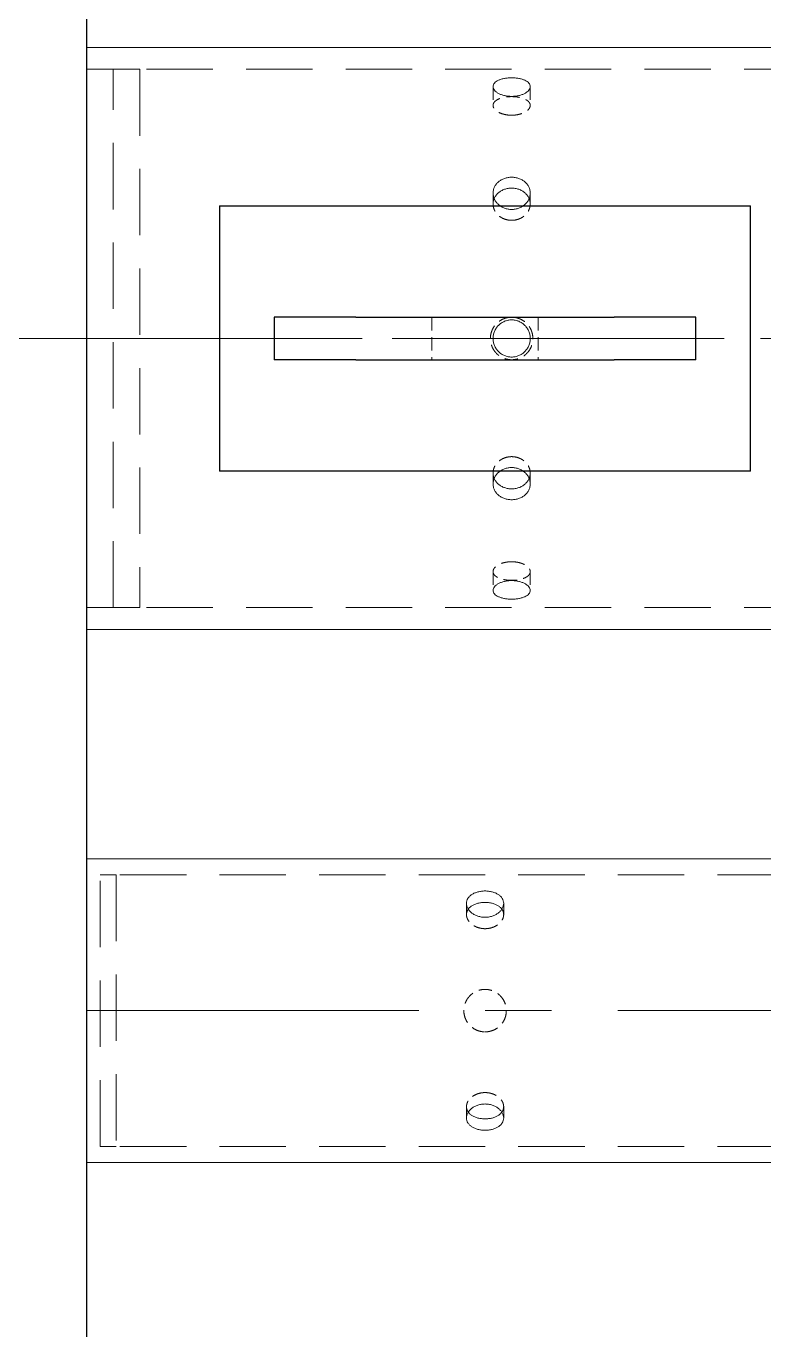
# Model space of a CAD drawing. Header units: millimetres. Extents: x -46397 to 283259, y -8690 to 23983.
# Drawn here: x 119258.8 to 119536.6, y -73.7 to 417.3 of the extents above; entities that cross this region are included whole.
import ezdxf

# ---------------------------------------------------------------- set-up
doc = ezdxf.new("R2010")
doc.units = ezdxf.units.MM
doc.linetypes.add('CENTER', pattern=[2, 1.25, -0.25, 0.25, -0.25])
doc.linetypes.add('HIDDENX2', pattern=[0.75, 0.5, -0.25])
doc.layers.add('DUONGCHINH', color=7, linetype='Continuous', lineweight=25)
doc.layers.add('DUONGTAM', color=1, linetype='CENTER', lineweight=0)
doc.layers.add('flashshoot', color=7, linetype='Continuous')

# ---------------------------------------------------------------- blocks, each defined once
blk = doc.blocks.new('A$C90275d84')
at = {"color": 2, "linetype": 'Continuous', "lineweight": 0, "ltscale": 10}
for p, q in [((-109.55, 1960), (-109.55, -3000)), ((109.55, 1960), (109.55, -3000)), ((-109.55, -3000), (-109.55, -3000)), ((-109.55, -3000), (-109.55, -3000)), ((-109.55, -3000), (109.55, -3000))]:
    blk.add_line(p, q, dxfattribs=at)
at = {"color": 1, "linetype": 'HIDDENX2', "lineweight": 0, "ltscale": 50}
for p, q in [((-101.37, 1960), (-101.37, -3000)), ((101.37, 1960), (101.37, -3000))]:
    blk.add_line(p, q, dxfattribs=at)
at = {"color": 1, "linetype": 'HIDDENX2', "lineweight": 0, "ltscale": 10}
for p, q in [((-94.87, -2833), (-87.79, -2833)), ((-54.77, -2833), (-50.68, -2833)), ((50.68, -2833), (54.77, -2833)), ((87.79, -2833), (94.87, -2833)), ((-94.87, -2847), (-87.79, -2847)), ((-54.77, -2847), (-50.68, -2847)), ((50.68, -2847), (54.77, -2847)), ((87.79, -2847), (94.87, -2847))]:
    blk.add_line(p, q, dxfattribs=at)
at = {"color": 1, "linetype": 'HIDDENX2', "lineweight": 0, "ltscale": 50}
blk.add_lwpolyline([(-101.37, -2990), (-101.37, -2980), (101.37, -2980), (101.37, -2990)], close=True, dxfattribs=at)
at = {"color": 2, "linetype": 'Continuous', "lineweight": 0, "ltscale": 10}
for points, knots in [([(-91.18, -2840), (-91.18, -2840.44), (-91.2, -2840.89), (-91.3, -2841.8), (-91.38, -2842.25), (-91.57, -2843.11), (-91.69, -2843.52), (-91.98, -2844.29), (-92.13, -2844.64), (-92.47, -2845.26), (-92.66, -2845.55), (-93.06, -2846.07), (-93.28, -2846.29), (-93.73, -2846.65), (-93.96, -2846.78), (-94.42, -2846.96), (-94.65, -2847), (-95.09, -2847), (-95.32, -2846.96), (-95.76, -2846.78), (-95.98, -2846.65), (-96.39, -2846.29), (-96.59, -2846.07), (-96.94, -2845.55), (-97.11, -2845.26), (-97.39, -2844.64), (-97.53, -2844.29), (-97.76, -2843.52), (-97.86, -2843.11), (-98.02, -2842.25), (-98.08, -2841.8), (-98.16, -2840.89), (-98.18, -2840.44), (-98.18, -2839.56), (-98.16, -2839.11), (-98.08, -2838.2), (-98.02, -2837.75), (-97.86, -2836.89), (-97.76, -2836.48), (-97.53, -2835.71), (-97.39, -2835.36), (-97.11, -2834.74), (-96.94, -2834.45), (-96.59, -2833.93), (-96.39, -2833.71), (-95.98, -2833.35), (-95.76, -2833.22), (-95.32, -2833.04), (-95.09, -2833), (-94.65, -2833), (-94.42, -2833.04), (-93.96, -2833.22), (-93.73, -2833.35), (-93.28, -2833.71), (-93.06, -2833.93), (-92.66, -2834.45), (-92.47, -2834.74), (-92.13, -2835.36), (-91.98, -2835.71), (-91.69, -2836.48), (-91.57, -2836.89), (-91.38, -2837.75), (-91.3, -2838.2), (-91.2, -2839.11), (-91.18, -2839.56), (-91.18, -2840)], [0, 0, 0, 0, 1.318789, 1.318789, 2.637578, 2.637578, 3.956368, 3.956368, 5.275157, 5.275157, 6.593945, 6.593945, 7.912734, 7.912734, 9.231522, 9.231522, 10.550311, 10.550311, 11.869099, 11.869099, 13.187888, 13.187888, 14.506676, 14.506676, 15.825465, 15.825465, 17.144254, 17.144254, 18.463043, 18.463043, 19.781833, 19.781833, 21.100622, 21.100622, 22.419411, 22.419411, 23.7382, 23.7382, 25.05699, 25.05699, 26.375779, 26.375779, 27.694567, 27.694567, 29.013356, 29.013356, 30.332144, 30.332144, 31.650933, 31.650933, 32.969721, 32.969721, 34.28851, 34.28851, 35.607298, 35.607298, 36.926087, 36.926087, 38.244876, 38.244876, 39.563665, 39.563665, 40.882454, 40.882454, 42.201244, 42.201244, 42.201244, 42.201244]), ([(-48.6, -2840), (-48.6, -2840.44), (-48.64, -2840.89), (-48.8, -2841.8), (-48.92, -2842.25), (-49.24, -2843.11), (-49.44, -2843.52), (-49.9, -2844.29), (-50.16, -2844.64), (-50.71, -2845.26), (-51.02, -2845.55), (-51.7, -2846.07), (-52.06, -2846.29), (-52.82, -2846.65), (-53.21, -2846.78), (-54, -2846.96), (-54.39, -2847), (-55.16, -2847), (-55.55, -2846.96), (-56.33, -2846.78), (-56.71, -2846.65), (-57.45, -2846.29), (-57.8, -2846.07), (-58.45, -2845.55), (-58.74, -2845.26), (-59.27, -2844.64), (-59.51, -2844.29), (-59.94, -2843.52), (-60.13, -2843.11), (-60.43, -2842.25), (-60.54, -2841.8), (-60.69, -2840.89), (-60.73, -2840.44), (-60.73, -2839.56), (-60.69, -2839.11), (-60.54, -2838.2), (-60.43, -2837.75), (-60.13, -2836.89), (-59.94, -2836.48), (-59.51, -2835.71), (-59.27, -2835.36), (-58.74, -2834.74), (-58.45, -2834.45), (-57.8, -2833.93), (-57.45, -2833.71), (-56.71, -2833.35), (-56.33, -2833.22), (-55.55, -2833.04), (-55.16, -2833), (-54.39, -2833), (-54, -2833.04), (-53.21, -2833.22), (-52.82, -2833.35), (-52.06, -2833.71), (-51.7, -2833.93), (-51.02, -2834.45), (-50.71, -2834.74), (-50.16, -2835.36), (-49.9, -2835.71), (-49.44, -2836.48), (-49.24, -2836.89), (-48.92, -2837.75), (-48.8, -2838.2), (-48.64, -2839.11), (-48.6, -2839.56), (-48.6, -2840)], [0, 0, 0, 0, 1.318789, 1.318789, 2.637578, 2.637578, 3.956368, 3.956368, 5.275157, 5.275157, 6.593945, 6.593945, 7.912734, 7.912734, 9.231522, 9.231522, 10.550311, 10.550311, 11.869099, 11.869099, 13.187888, 13.187888, 14.506676, 14.506676, 15.825465, 15.825465, 17.144254, 17.144254, 18.463043, 18.463043, 19.781833, 19.781833, 21.100622, 21.100622, 22.419411, 22.419411, 23.7382, 23.7382, 25.05699, 25.05699, 26.375779, 26.375779, 27.694567, 27.694567, 29.013356, 29.013356, 30.332144, 30.332144, 31.650933, 31.650933, 32.969721, 32.969721, 34.28851, 34.28851, 35.607298, 35.607298, 36.926087, 36.926087, 38.244876, 38.244876, 39.563665, 39.563665, 40.882454, 40.882454, 42.201244, 42.201244, 42.201244, 42.201244]), ([(-7, -2840), (-7, -2839.56), (-6.96, -2839.11), (-6.78, -2838.2), (-6.65, -2837.75), (-6.29, -2836.89), (-6.07, -2836.48), (-5.55, -2835.71), (-5.26, -2835.36), (-4.64, -2834.74), (-4.29, -2834.45), (-3.52, -2833.93), (-3.11, -2833.71), (-2.25, -2833.35), (-1.8, -2833.22), (-0.89, -2833.04), (-0.44, -2833), (0.44, -2833), (0.89, -2833.04), (1.8, -2833.22), (2.25, -2833.35), (3.11, -2833.71), (3.52, -2833.93), (4.29, -2834.45), (4.64, -2834.74), (5.26, -2835.36), (5.55, -2835.71), (6.07, -2836.48), (6.29, -2836.89), (6.65, -2837.75), (6.78, -2838.2), (6.96, -2839.11), (7, -2839.56), (7, -2840.44), (6.96, -2840.89), (6.78, -2841.8), (6.65, -2842.25), (6.29, -2843.11), (6.07, -2843.52), (5.55, -2844.29), (5.26, -2844.64), (4.64, -2845.26), (4.29, -2845.55), (3.52, -2846.07), (3.11, -2846.29), (2.25, -2846.65), (1.8, -2846.78), (0.89, -2846.96), (0.44, -2847), (-0.44, -2847), (-0.89, -2846.96), (-1.8, -2846.78), (-2.25, -2846.65), (-3.11, -2846.29), (-3.52, -2846.07), (-4.29, -2845.55), (-4.64, -2845.26), (-5.26, -2844.64), (-5.55, -2844.29), (-6.07, -2843.52), (-6.29, -2843.11), (-6.65, -2842.25), (-6.78, -2841.8), (-6.96, -2840.89), (-7, -2840.44), (-7, -2840)], [0, 0, 0, 0, 1.318789, 1.318789, 2.637578, 2.637578, 3.956368, 3.956368, 5.275157, 5.275157, 6.593945, 6.593945, 7.912734, 7.912734, 9.231522, 9.231522, 10.550311, 10.550311, 11.869099, 11.869099, 13.187888, 13.187888, 14.506676, 14.506676, 15.825465, 15.825465, 17.144254, 17.144254, 18.463043, 18.463043, 19.781833, 19.781833, 21.100622, 21.100622, 22.419411, 22.419411, 23.7382, 23.7382, 25.05699, 25.05699, 26.375779, 26.375779, 27.694567, 27.694567, 29.013356, 29.013356, 30.332144, 30.332144, 31.650933, 31.650933, 32.969721, 32.969721, 34.28851, 34.28851, 35.607298, 35.607298, 36.926087, 36.926087, 38.244876, 38.244876, 39.563665, 39.563665, 40.882454, 40.882454, 42.201244, 42.201244, 42.201244, 42.201244]), ([(48.6, -2840), (48.6, -2839.56), (48.64, -2839.11), (48.8, -2838.2), (48.92, -2837.75), (49.24, -2836.89), (49.44, -2836.48), (49.9, -2835.71), (50.16, -2835.36), (50.71, -2834.74), (51.02, -2834.45), (51.7, -2833.93), (52.06, -2833.71), (52.82, -2833.35), (53.21, -2833.22), (54, -2833.04), (54.39, -2833), (55.16, -2833), (55.55, -2833.04), (56.33, -2833.22), (56.71, -2833.35), (57.45, -2833.71), (57.8, -2833.93), (58.45, -2834.45), (58.74, -2834.74), (59.27, -2835.36), (59.51, -2835.71), (59.94, -2836.48), (60.13, -2836.89), (60.43, -2837.75), (60.54, -2838.2), (60.69, -2839.11), (60.73, -2839.56), (60.73, -2840.44), (60.69, -2840.89), (60.54, -2841.8), (60.43, -2842.25), (60.13, -2843.11), (59.94, -2843.52), (59.51, -2844.29), (59.27, -2844.64), (58.74, -2845.26), (58.45, -2845.55), (57.8, -2846.07), (57.45, -2846.29), (56.71, -2846.65), (56.33, -2846.78), (55.55, -2846.96), (55.16, -2847), (54.39, -2847), (54, -2846.96), (53.21, -2846.78), (52.82, -2846.65), (52.06, -2846.29), (51.7, -2846.07), (51.02, -2845.55), (50.71, -2845.26), (50.16, -2844.64), (49.9, -2844.29), (49.44, -2843.52), (49.24, -2843.11), (48.92, -2842.25), (48.8, -2841.8), (48.64, -2840.89), (48.6, -2840.44), (48.6, -2840)], [0, 0, 0, 0, 1.318789, 1.318789, 2.637578, 2.637578, 3.956368, 3.956368, 5.275157, 5.275157, 6.593945, 6.593945, 7.912734, 7.912734, 9.231522, 9.231522, 10.550311, 10.550311, 11.869099, 11.869099, 13.187888, 13.187888, 14.506676, 14.506676, 15.825465, 15.825465, 17.144254, 17.144254, 18.463043, 18.463043, 19.781833, 19.781833, 21.100622, 21.100622, 22.419411, 22.419411, 23.7382, 23.7382, 25.05699, 25.05699, 26.375779, 26.375779, 27.694567, 27.694567, 29.013356, 29.013356, 30.332144, 30.332144, 31.650933, 31.650933, 32.969721, 32.969721, 34.28851, 34.28851, 35.607298, 35.607298, 36.926087, 36.926087, 38.244876, 38.244876, 39.563665, 39.563665, 40.882454, 40.882454, 42.201244, 42.201244, 42.201244, 42.201244]), ([(91.18, -2840), (91.18, -2839.56), (91.2, -2839.11), (91.3, -2838.2), (91.38, -2837.75), (91.57, -2836.89), (91.69, -2836.48), (91.98, -2835.71), (92.13, -2835.36), (92.47, -2834.74), (92.66, -2834.45), (93.06, -2833.93), (93.28, -2833.71), (93.73, -2833.35), (93.96, -2833.22), (94.42, -2833.04), (94.65, -2833), (95.09, -2833), (95.32, -2833.04), (95.76, -2833.22), (95.98, -2833.35), (96.39, -2833.71), (96.59, -2833.93), (96.94, -2834.45), (97.11, -2834.74), (97.39, -2835.36), (97.53, -2835.71), (97.76, -2836.48), (97.86, -2836.89), (98.02, -2837.75), (98.08, -2838.2), (98.16, -2839.11), (98.18, -2839.56), (98.18, -2840.44), (98.16, -2840.89), (98.08, -2841.8), (98.02, -2842.25), (97.86, -2843.11), (97.76, -2843.52), (97.53, -2844.29), (97.39, -2844.64), (97.11, -2845.26), (96.94, -2845.55), (96.59, -2846.07), (96.39, -2846.29), (95.98, -2846.65), (95.76, -2846.78), (95.32, -2846.96), (95.09, -2847), (94.65, -2847), (94.42, -2846.96), (93.96, -2846.78), (93.73, -2846.65), (93.28, -2846.29), (93.06, -2846.07), (92.66, -2845.55), (92.47, -2845.26), (92.13, -2844.64), (91.98, -2844.29), (91.69, -2843.52), (91.57, -2843.11), (91.38, -2842.25), (91.3, -2841.8), (91.2, -2840.89), (91.18, -2840.44), (91.18, -2840)], [0, 0, 0, 0, 1.318789, 1.318789, 2.637578, 2.637578, 3.956368, 3.956368, 5.275157, 5.275157, 6.593945, 6.593945, 7.912734, 7.912734, 9.231522, 9.231522, 10.550311, 10.550311, 11.869099, 11.869099, 13.187888, 13.187888, 14.506676, 14.506676, 15.825465, 15.825465, 17.144254, 17.144254, 18.463043, 18.463043, 19.781833, 19.781833, 21.100622, 21.100622, 22.419411, 22.419411, 23.7382, 23.7382, 25.05699, 25.05699, 26.375779, 26.375779, 27.694567, 27.694567, 29.013356, 29.013356, 30.332144, 30.332144, 31.650933, 31.650933, 32.969721, 32.969721, 34.28851, 34.28851, 35.607298, 35.607298, 36.926087, 36.926087, 38.244876, 38.244876, 39.563665, 39.563665, 40.882454, 40.882454, 42.201244, 42.201244, 42.201244, 42.201244]), ([(-52.72, -2833.41), (-52.81, -2833.45), (-52.9, -2833.49), (-53.36, -2833.71), (-53.71, -2833.93), (-54.35, -2834.45), (-54.65, -2834.74), (-55.17, -2835.36), (-55.42, -2835.71), (-55.85, -2836.48), (-56.03, -2836.89), (-56.33, -2837.75), (-56.44, -2838.2), (-56.59, -2839.11), (-56.63, -2839.56), (-56.63, -2840.44), (-56.59, -2840.89), (-56.44, -2841.8), (-56.33, -2842.25), (-56.03, -2843.11), (-55.85, -2843.52), (-55.42, -2844.29), (-55.17, -2844.64), (-54.65, -2845.26), (-54.35, -2845.55), (-53.71, -2846.07), (-53.36, -2846.29), (-52.9, -2846.51), (-52.81, -2846.55), (-52.72, -2846.59)], [12.868165, 12.868165, 12.868165, 12.868165, 13.188536, 13.188536, 14.507389, 14.507389, 15.826243, 15.826243, 17.145097, 17.145097, 18.463951, 18.463951, 19.782805, 19.782805, 21.10166, 21.10166, 22.420514, 22.420514, 23.739368, 23.739368, 25.058222, 25.058222, 26.377077, 26.377077, 27.69593, 27.69593, 29.014783, 29.014783, 29.335155, 29.335155, 29.335155, 29.335155]), ([(52.72, -2846.59), (52.81, -2846.55), (52.9, -2846.51), (53.36, -2846.29), (53.71, -2846.07), (54.35, -2845.55), (54.65, -2845.26), (55.17, -2844.64), (55.42, -2844.29), (55.85, -2843.52), (56.03, -2843.11), (56.33, -2842.25), (56.44, -2841.8), (56.59, -2840.89), (56.63, -2840.44), (56.63, -2839.56), (56.59, -2839.11), (56.44, -2838.2), (56.33, -2837.75), (56.03, -2836.89), (55.85, -2836.48), (55.42, -2835.71), (55.17, -2835.36), (54.65, -2834.74), (54.35, -2834.45), (53.71, -2833.93), (53.36, -2833.71), (52.9, -2833.49), (52.81, -2833.45), (52.72, -2833.41)], [12.868165, 12.868165, 12.868165, 12.868165, 13.188536, 13.188536, 14.507389, 14.507389, 15.826243, 15.826243, 17.145097, 17.145097, 18.463951, 18.463951, 19.782805, 19.782805, 21.10166, 21.10166, 22.420514, 22.420514, 23.739368, 23.739368, 25.058222, 25.058222, 26.377077, 26.377077, 27.69593, 27.69593, 29.014783, 29.014783, 29.335155, 29.335155, 29.335155, 29.335155])]:
    blk.add_open_spline(points, degree=3, knots=knots, dxfattribs=at)
at = {"color": 1, "linetype": 'HIDDENX2', "lineweight": 0, "ltscale": 10}
for points, knots in [([(-84.08, -2840), (-84.08, -2839.56), (-84.1, -2839.11), (-84.2, -2838.2), (-84.28, -2837.75), (-84.48, -2836.89), (-84.6, -2836.48), (-84.88, -2835.71), (-85.04, -2835.36), (-85.38, -2834.74), (-85.57, -2834.45), (-85.97, -2833.93), (-86.19, -2833.71), (-86.64, -2833.35), (-86.88, -2833.22), (-87.34, -2833.04), (-87.57, -2833), (-88.01, -2833), (-88.23, -2833.04), (-88.68, -2833.22), (-88.89, -2833.35), (-89.3, -2833.71), (-89.5, -2833.93), (-89.86, -2834.45), (-90.02, -2834.74), (-90.3, -2835.36), (-90.43, -2835.71), (-90.66, -2836.48), (-90.76, -2836.89), (-90.92, -2837.75), (-90.98, -2838.2), (-91.06, -2839.11), (-91.08, -2839.56), (-91.08, -2840.44), (-91.06, -2840.89), (-90.98, -2841.8), (-90.92, -2842.25), (-90.76, -2843.11), (-90.66, -2843.52), (-90.43, -2844.29), (-90.3, -2844.64), (-90.02, -2845.26), (-89.86, -2845.55), (-89.5, -2846.07), (-89.3, -2846.29), (-88.89, -2846.65), (-88.68, -2846.78), (-88.23, -2846.96), (-88.01, -2847), (-87.57, -2847), (-87.34, -2846.96), (-86.88, -2846.78), (-86.64, -2846.65), (-86.19, -2846.29), (-85.97, -2846.07), (-85.57, -2845.55), (-85.38, -2845.26), (-85.04, -2844.64), (-84.88, -2844.29), (-84.6, -2843.52), (-84.48, -2843.11), (-84.28, -2842.25), (-84.2, -2841.8), (-84.1, -2840.89), (-84.08, -2840.44), (-84.08, -2840)], [0, 0, 0, 0, 1.318854, 1.318854, 2.637708, 2.637708, 3.956563, 3.956563, 5.275417, 5.275417, 6.59427, 6.59427, 7.913123, 7.913123, 9.231977, 9.231977, 10.55083, 10.55083, 11.869683, 11.869683, 13.188536, 13.188536, 14.507389, 14.507389, 15.826243, 15.826243, 17.145097, 17.145097, 18.463951, 18.463951, 19.782805, 19.782805, 21.10166, 21.10166, 22.420514, 22.420514, 23.739368, 23.739368, 25.058222, 25.058222, 26.377077, 26.377077, 27.69593, 27.69593, 29.014783, 29.014783, 30.333636, 30.333636, 31.652489, 31.652489, 32.971343, 32.971343, 34.290196, 34.290196, 35.609049, 35.609049, 36.927902, 36.927902, 38.246757, 38.246757, 39.565611, 39.565611, 40.884465, 40.884465, 42.203319, 42.203319, 42.203319, 42.203319]), ([(-44.5, -2840), (-44.5, -2839.56), (-44.54, -2839.11), (-44.7, -2838.2), (-44.82, -2837.75), (-45.14, -2836.89), (-45.34, -2836.48), (-45.8, -2835.71), (-46.06, -2835.36), (-46.61, -2834.74), (-46.93, -2834.45), (-47.6, -2833.93), (-47.97, -2833.71), (-48.73, -2833.35), (-49.12, -2833.22), (-49.91, -2833.04), (-50.3, -2833), (-51.07, -2833), (-51.46, -2833.04), (-52.14, -2833.2), (-52.43, -2833.29), (-52.72, -2833.41)], [0, 0, 0, 0, 1.318854, 1.318854, 2.637708, 2.637708, 3.956563, 3.956563, 5.275417, 5.275417, 6.59427, 6.59427, 7.913123, 7.913123, 9.231977, 9.231977, 10.55083, 10.55083, 11.869683, 11.869683, 12.868165, 12.868165, 12.868165, 12.868165]), ([(-8, -2840), (-8, -2839.5), (-7.95, -2838.98), (-7.75, -2837.94), (-7.59, -2837.43), (-7.19, -2836.45), (-6.93, -2835.97), (-6.35, -2835.1), (-6.01, -2834.7), (-5.3, -2833.99), (-4.9, -2833.65), (-4.03, -2833.07), (-3.55, -2832.81), (-2.57, -2832.41), (-2.06, -2832.25), (-1.02, -2832.05), (-0.5, -2832), (0.5, -2832), (1.02, -2832.05), (2.06, -2832.25), (2.57, -2832.41), (3.55, -2832.81), (4.03, -2833.07), (4.9, -2833.65), (5.3, -2833.99), (6.01, -2834.7), (6.35, -2835.1), (6.93, -2835.97), (7.19, -2836.45), (7.59, -2837.43), (7.75, -2837.94), (7.95, -2838.98), (8, -2839.5), (8, -2840.5), (7.95, -2841.02), (7.75, -2842.06), (7.59, -2842.57), (7.19, -2843.55), (6.93, -2844.03), (6.35, -2844.9), (6.01, -2845.3), (5.3, -2846.01), (4.9, -2846.35), (4.03, -2846.93), (3.55, -2847.19), (2.57, -2847.59), (2.06, -2847.75), (1.02, -2847.95), (0.5, -2848), (-0.5, -2848), (-1.02, -2847.95), (-2.06, -2847.75), (-2.57, -2847.59), (-3.55, -2847.19), (-4.03, -2846.93), (-4.9, -2846.35), (-5.3, -2846.01), (-6.01, -2845.3), (-6.35, -2844.9), (-6.93, -2844.03), (-7.19, -2843.55), (-7.59, -2842.57), (-7.75, -2842.06), (-7.95, -2841.02), (-8, -2840.5), (-8, -2840)], [0, 0, 0, 0, 1.50742, 1.50742, 3.014841, 3.014841, 4.522261, 4.522261, 6.029682, 6.029682, 7.5371, 7.5371, 9.044518, 9.044518, 10.551937, 10.551937, 12.059355, 12.059355, 13.566774, 13.566774, 15.074192, 15.074192, 16.581611, 16.581611, 18.089029, 18.089029, 19.596449, 19.596449, 21.10387, 21.10387, 22.61129, 22.61129, 24.118711, 24.118711, 25.626131, 25.626131, 27.133551, 27.133551, 28.640972, 28.640972, 30.148392, 30.148392, 31.655811, 31.655811, 33.163229, 33.163229, 34.670647, 34.670647, 36.178066, 36.178066, 37.685484, 37.685484, 39.192903, 39.192903, 40.700321, 40.700321, 42.207739, 42.207739, 43.71516, 43.71516, 45.22258, 45.22258, 46.730001, 46.730001, 48.237421, 48.237421, 48.237421, 48.237421]), ([(52.72, -2833.41), (52.43, -2833.29), (52.14, -2833.2), (51.46, -2833.04), (51.07, -2833), (50.3, -2833), (49.91, -2833.04), (49.12, -2833.22), (48.73, -2833.35), (47.97, -2833.71), (47.6, -2833.93), (46.93, -2834.45), (46.61, -2834.74), (46.06, -2835.36), (45.8, -2835.71), (45.34, -2836.48), (45.14, -2836.89), (44.82, -2837.75), (44.7, -2838.2), (44.54, -2839.11), (44.5, -2839.56), (44.5, -2840)], [29.335155, 29.335155, 29.335155, 29.335155, 30.333636, 30.333636, 31.652489, 31.652489, 32.971343, 32.971343, 34.290196, 34.290196, 35.609049, 35.609049, 36.927902, 36.927902, 38.246757, 38.246757, 39.565611, 39.565611, 40.884465, 40.884465, 42.203319, 42.203319, 42.203319, 42.203319]), ([(84.08, -2840), (84.08, -2840.44), (84.1, -2840.89), (84.2, -2841.8), (84.28, -2842.25), (84.48, -2843.11), (84.6, -2843.52), (84.88, -2844.29), (85.04, -2844.64), (85.38, -2845.26), (85.57, -2845.55), (85.97, -2846.07), (86.19, -2846.29), (86.64, -2846.65), (86.88, -2846.78), (87.34, -2846.96), (87.57, -2847), (88.01, -2847), (88.23, -2846.96), (88.68, -2846.78), (88.89, -2846.65), (89.3, -2846.29), (89.5, -2846.07), (89.86, -2845.55), (90.02, -2845.26), (90.3, -2844.64), (90.43, -2844.29), (90.66, -2843.52), (90.76, -2843.11), (90.92, -2842.25), (90.98, -2841.8), (91.06, -2840.89), (91.08, -2840.44), (91.08, -2839.56), (91.06, -2839.11), (90.98, -2838.2), (90.92, -2837.75), (90.76, -2836.89), (90.66, -2836.48), (90.43, -2835.71), (90.3, -2835.36), (90.02, -2834.74), (89.86, -2834.45), (89.5, -2833.93), (89.3, -2833.71), (88.89, -2833.35), (88.68, -2833.22), (88.23, -2833.04), (88.01, -2833), (87.57, -2833), (87.34, -2833.04), (86.88, -2833.22), (86.64, -2833.35), (86.19, -2833.71), (85.97, -2833.93), (85.57, -2834.45), (85.38, -2834.74), (85.04, -2835.36), (84.88, -2835.71), (84.6, -2836.48), (84.48, -2836.89), (84.28, -2837.75), (84.2, -2838.2), (84.1, -2839.11), (84.08, -2839.56), (84.08, -2840)], [0, 0, 0, 0, 1.318854, 1.318854, 2.637708, 2.637708, 3.956563, 3.956563, 5.275417, 5.275417, 6.59427, 6.59427, 7.913123, 7.913123, 9.231977, 9.231977, 10.55083, 10.55083, 11.869683, 11.869683, 13.188536, 13.188536, 14.507389, 14.507389, 15.826243, 15.826243, 17.145097, 17.145097, 18.463951, 18.463951, 19.782805, 19.782805, 21.10166, 21.10166, 22.420514, 22.420514, 23.739368, 23.739368, 25.058222, 25.058222, 26.377077, 26.377077, 27.69593, 27.69593, 29.014783, 29.014783, 30.333636, 30.333636, 31.652489, 31.652489, 32.971343, 32.971343, 34.290196, 34.290196, 35.609049, 35.609049, 36.927902, 36.927902, 38.246757, 38.246757, 39.565611, 39.565611, 40.884465, 40.884465, 42.203319, 42.203319, 42.203319, 42.203319]), ([(-52.72, -2846.59), (-52.43, -2846.71), (-52.14, -2846.8), (-51.46, -2846.96), (-51.07, -2847), (-50.3, -2847), (-49.91, -2846.96), (-49.12, -2846.78), (-48.73, -2846.65), (-47.97, -2846.29), (-47.6, -2846.07), (-46.93, -2845.55), (-46.61, -2845.26), (-46.06, -2844.64), (-45.8, -2844.29), (-45.34, -2843.52), (-45.14, -2843.11), (-44.82, -2842.25), (-44.7, -2841.8), (-44.54, -2840.89), (-44.5, -2840.44), (-44.5, -2840)], [29.335155, 29.335155, 29.335155, 29.335155, 30.333636, 30.333636, 31.652489, 31.652489, 32.971343, 32.971343, 34.290196, 34.290196, 35.609049, 35.609049, 36.927902, 36.927902, 38.246757, 38.246757, 39.565611, 39.565611, 40.884465, 40.884465, 42.203319, 42.203319, 42.203319, 42.203319]), ([(44.5, -2840), (44.5, -2840.44), (44.54, -2840.89), (44.7, -2841.8), (44.82, -2842.25), (45.14, -2843.11), (45.34, -2843.52), (45.8, -2844.29), (46.06, -2844.64), (46.61, -2845.26), (46.93, -2845.55), (47.6, -2846.07), (47.97, -2846.29), (48.73, -2846.65), (49.12, -2846.78), (49.91, -2846.96), (50.3, -2847), (51.07, -2847), (51.46, -2846.96), (52.14, -2846.8), (52.43, -2846.71), (52.72, -2846.59)], [0, 0, 0, 0, 1.318854, 1.318854, 2.637708, 2.637708, 3.956563, 3.956563, 5.275417, 5.275417, 6.59427, 6.59427, 7.913123, 7.913123, 9.231977, 9.231977, 10.55083, 10.55083, 11.869683, 11.869683, 12.868165, 12.868165, 12.868165, 12.868165])]:
    blk.add_open_spline(points, degree=3, knots=knots, dxfattribs=at)
at = {"layer": 'DUONGTAM', "ltscale": 100}
blk.add_line((0, 2440), (0, -3000), dxfattribs=at)
blk = doc.blocks.new('A$C709efb1f')
at = {"color": 150, "linetype": 'Continuous', "lineweight": 0, "ltscale": 10}
for p, q in [((195.98, 1125), (195.98, -3000)), ((310.28, 1125), (310.28, -3000)), ((195.98, -3000), (310.28, -3000)), ((195.98, -3000), (253.13, -3000)), ((253.13, -3000), (310.28, -3000))]:
    blk.add_line(p, q, dxfattribs=at)
at = {"color": 1, "linetype": 'HIDDENX2', "lineweight": 0, "ltscale": 50}
for p, q in [((202, 1125), (202, -3000)), ((304.26, 1125), (304.26, -3000))]:
    blk.add_line(p, q, dxfattribs=at)
at = {"color": 1, "linetype": 'HIDDENX2', "lineweight": 0, "ltscale": 10}
for p, q in [((212.72, -2843), (216.98, -2843)), ((289.29, -2843), (293.54, -2843)), ((212.72, -2857), (216.98, -2857)), ((289.29, -2857), (293.54, -2857))]:
    blk.add_line(p, q, dxfattribs=at)
at = {"color": 1, "linetype": 'HIDDENX2', "lineweight": 0, "ltscale": 50}
blk.add_lwpolyline([(202, -2995), (202, -2988.98), (304.26, -2988.98), (304.26, -2995)], close=True, dxfattribs=at)
at = {"color": 150, "linetype": 'Continuous', "lineweight": 0, "ltscale": 10}
for points, knots in [([(217.97, -2850), (217.97, -2850.44), (217.94, -2850.89), (217.8, -2851.8), (217.69, -2852.25), (217.41, -2853.11), (217.24, -2853.52), (216.84, -2854.29), (216.61, -2854.64), (216.13, -2855.26), (215.87, -2855.55), (215.29, -2856.07), (214.98, -2856.29), (214.34, -2856.65), (214.01, -2856.78), (213.36, -2856.96), (213.03, -2857), (212.41, -2857), (212.09, -2856.96), (211.47, -2856.78), (211.16, -2856.65), (210.58, -2856.29), (210.3, -2856.07), (209.8, -2855.55), (209.57, -2855.26), (209.17, -2854.64), (208.99, -2854.29), (208.66, -2853.52), (208.52, -2853.11), (208.3, -2852.25), (208.21, -2851.8), (208.1, -2850.89), (208.07, -2850.44), (208.07, -2849.56), (208.1, -2849.11), (208.21, -2848.2), (208.3, -2847.75), (208.52, -2846.89), (208.66, -2846.48), (208.99, -2845.71), (209.17, -2845.36), (209.57, -2844.74), (209.8, -2844.45), (210.3, -2843.93), (210.58, -2843.71), (211.16, -2843.35), (211.47, -2843.22), (212.09, -2843.04), (212.41, -2843), (213.03, -2843), (213.36, -2843.04), (214.01, -2843.22), (214.34, -2843.35), (214.98, -2843.71), (215.29, -2843.93), (215.87, -2844.45), (216.13, -2844.74), (216.61, -2845.36), (216.84, -2845.71), (217.24, -2846.48), (217.41, -2846.89), (217.69, -2847.75), (217.8, -2848.2), (217.94, -2849.11), (217.97, -2849.56), (217.97, -2850)], [0, 0, 0, 0, 1.319832, 1.319832, 2.639664, 2.639664, 3.959497, 3.959497, 5.279329, 5.279329, 6.599151, 6.599151, 7.918973, 7.918973, 9.238795, 9.238795, 10.558617, 10.558617, 11.878439, 11.878439, 13.198261, 13.198261, 14.518084, 14.518084, 15.837906, 15.837906, 17.157738, 17.157738, 18.47757, 18.47757, 19.797402, 19.797402, 21.117235, 21.117235, 22.437067, 22.437067, 23.756899, 23.756899, 25.076731, 25.076731, 26.396564, 26.396564, 27.716386, 27.716386, 29.036208, 29.036208, 30.35603, 30.35603, 31.675852, 31.675852, 32.995674, 32.995674, 34.315496, 34.315496, 35.635318, 35.635318, 36.95514, 36.95514, 38.274973, 38.274973, 39.594805, 39.594805, 40.914637, 40.914637, 42.234469, 42.234469, 42.234469, 42.234469]), ([(288.29, -2850), (288.29, -2849.56), (288.32, -2849.11), (288.46, -2848.2), (288.57, -2847.75), (288.85, -2846.89), (289.03, -2846.48), (289.43, -2845.71), (289.65, -2845.36), (290.13, -2844.74), (290.4, -2844.45), (290.97, -2843.93), (291.28, -2843.71), (291.92, -2843.35), (292.25, -2843.22), (292.91, -2843.04), (293.23, -2843), (293.85, -2843), (294.17, -2843.04), (294.8, -2843.22), (295.1, -2843.35), (295.68, -2843.71), (295.96, -2843.93), (296.46, -2844.45), (296.69, -2844.74), (297.09, -2845.36), (297.28, -2845.71), (297.6, -2846.48), (297.74, -2846.89), (297.97, -2847.75), (298.05, -2848.2), (298.16, -2849.11), (298.19, -2849.56), (298.19, -2850.44), (298.16, -2850.89), (298.05, -2851.8), (297.97, -2852.25), (297.74, -2853.11), (297.6, -2853.52), (297.28, -2854.29), (297.09, -2854.64), (296.69, -2855.26), (296.46, -2855.55), (295.96, -2856.07), (295.68, -2856.29), (295.1, -2856.65), (294.8, -2856.78), (294.17, -2856.96), (293.85, -2857), (293.23, -2857), (292.91, -2856.96), (292.25, -2856.78), (291.92, -2856.65), (291.28, -2856.29), (290.97, -2856.07), (290.4, -2855.55), (290.13, -2855.26), (289.65, -2854.64), (289.43, -2854.29), (289.03, -2853.52), (288.85, -2853.11), (288.57, -2852.25), (288.46, -2851.8), (288.32, -2850.89), (288.29, -2850.44), (288.29, -2850)], [0, 0, 0, 0, 1.319832, 1.319832, 2.639664, 2.639664, 3.959497, 3.959497, 5.279329, 5.279329, 6.599151, 6.599151, 7.918973, 7.918973, 9.238795, 9.238795, 10.558617, 10.558617, 11.878439, 11.878439, 13.198261, 13.198261, 14.518084, 14.518084, 15.837906, 15.837906, 17.157738, 17.157738, 18.47757, 18.47757, 19.797402, 19.797402, 21.117235, 21.117235, 22.437067, 22.437067, 23.756899, 23.756899, 25.076731, 25.076731, 26.396564, 26.396564, 27.716386, 27.716386, 29.036208, 29.036208, 30.35603, 30.35603, 31.675852, 31.675852, 32.995674, 32.995674, 34.315496, 34.315496, 35.635318, 35.635318, 36.95514, 36.95514, 38.274973, 38.274973, 39.594805, 39.594805, 40.914637, 40.914637, 42.234469, 42.234469, 42.234469, 42.234469]), ([(214.91, -2843.68), (214.7, -2843.83), (214.5, -2844), (214.07, -2844.45), (213.84, -2844.74), (213.45, -2845.36), (213.26, -2845.71), (212.94, -2846.48), (212.81, -2846.89), (212.58, -2847.75), (212.5, -2848.2), (212.39, -2849.11), (212.37, -2849.56), (212.37, -2850.44), (212.39, -2850.89), (212.5, -2851.8), (212.58, -2852.25), (212.81, -2853.11), (212.94, -2853.52), (213.26, -2854.29), (213.45, -2854.64), (213.84, -2855.26), (214.07, -2855.55), (214.5, -2856), (214.7, -2856.17), (214.91, -2856.32)], [13.547032, 13.547032, 13.547032, 13.547032, 14.522015, 14.522015, 15.842193, 15.842193, 17.162386, 17.162386, 18.48258, 18.48258, 19.802773, 19.802773, 21.122966, 21.122966, 22.44316, 22.44316, 23.763353, 23.763353, 25.083546, 25.083546, 26.40374, 26.40374, 27.723917, 27.723917, 28.6989, 28.6989, 28.6989, 28.6989]), ([(291.35, -2856.32), (291.56, -2856.17), (291.76, -2856), (292.19, -2855.55), (292.42, -2855.26), (292.81, -2854.64), (293, -2854.29), (293.32, -2853.52), (293.46, -2853.11), (293.68, -2852.25), (293.76, -2851.8), (293.87, -2850.89), (293.9, -2850.44), (293.9, -2849.56), (293.87, -2849.11), (293.76, -2848.2), (293.68, -2847.75), (293.46, -2846.89), (293.32, -2846.48), (293, -2845.71), (292.81, -2845.36), (292.42, -2844.74), (292.19, -2844.45), (291.76, -2844), (291.56, -2843.83), (291.35, -2843.68)], [13.547032, 13.547032, 13.547032, 13.547032, 14.522015, 14.522015, 15.842193, 15.842193, 17.162386, 17.162386, 18.48258, 18.48258, 19.802773, 19.802773, 21.122966, 21.122966, 22.44316, 22.44316, 23.763353, 23.763353, 25.083546, 25.083546, 26.40374, 26.40374, 27.723917, 27.723917, 28.6989, 28.6989, 28.6989, 28.6989])]:
    blk.add_open_spline(points, degree=3, knots=knots, dxfattribs=at)
at = {"color": 1, "linetype": 'HIDDENX2', "lineweight": 0, "ltscale": 10}
for points, knots in [([(222.27, -2850), (222.27, -2849.56), (222.23, -2849.11), (222.09, -2848.2), (221.98, -2847.75), (221.7, -2846.89), (221.52, -2846.48), (221.12, -2845.71), (220.89, -2845.36), (220.41, -2844.74), (220.14, -2844.45), (219.55, -2843.93), (219.24, -2843.71), (218.6, -2843.35), (218.27, -2843.22), (217.61, -2843.04), (217.29, -2843), (216.67, -2843), (216.35, -2843.04), (215.73, -2843.22), (215.42, -2843.35), (215.06, -2843.58), (214.98, -2843.63), (214.91, -2843.68)], [0, 0, 0, 0, 1.320193, 1.320193, 2.640387, 2.640387, 3.96058, 3.96058, 5.280773, 5.280773, 6.600951, 6.600951, 7.921128, 7.921128, 9.241306, 9.241306, 10.561483, 10.561483, 11.881661, 11.881661, 13.201838, 13.201838, 13.547032, 13.547032, 13.547032, 13.547032]), ([(261.13, -2850), (261.13, -2850.5), (261.08, -2851.02), (260.88, -2852.06), (260.73, -2852.57), (260.32, -2853.56), (260.06, -2854.03), (259.48, -2854.9), (259.14, -2855.3), (258.43, -2856.01), (258.03, -2856.34), (257.16, -2856.93), (256.69, -2857.19), (255.7, -2857.59), (255.19, -2857.75), (254.15, -2857.95), (253.63, -2858), (252.63, -2858), (252.11, -2857.95), (251.07, -2857.75), (250.56, -2857.59), (249.58, -2857.19), (249.1, -2856.93), (248.23, -2856.34), (247.83, -2856.01), (247.12, -2855.3), (246.79, -2854.9), (246.2, -2854.03), (245.95, -2853.56), (245.54, -2852.57), (245.38, -2852.06), (245.18, -2851.02), (245.13, -2850.5), (245.13, -2849.5), (245.18, -2848.98), (245.38, -2847.94), (245.54, -2847.43), (245.95, -2846.44), (246.2, -2845.97), (246.79, -2845.1), (247.12, -2844.7), (247.83, -2843.99), (248.23, -2843.66), (249.1, -2843.07), (249.58, -2842.81), (250.56, -2842.41), (251.07, -2842.25), (252.11, -2842.05), (252.63, -2842), (253.63, -2842), (254.15, -2842.05), (255.19, -2842.25), (255.7, -2842.41), (256.69, -2842.81), (257.16, -2843.07), (258.03, -2843.66), (258.43, -2843.99), (259.14, -2844.7), (259.48, -2845.1), (260.06, -2845.97), (260.32, -2846.44), (260.73, -2847.43), (260.88, -2847.94), (261.08, -2848.98), (261.13, -2849.5), (261.13, -2850)], [0, 0, 0, 0, 1.50943, 1.50943, 3.01886, 3.01886, 4.528289, 4.528289, 6.037719, 6.037719, 7.547118, 7.547118, 9.056516, 9.056516, 10.565915, 10.565915, 12.075314, 12.075314, 13.584712, 13.584712, 15.094111, 15.094111, 16.603509, 16.603509, 18.112908, 18.112908, 19.622338, 19.622338, 21.131768, 21.131768, 22.641197, 22.641197, 24.150627, 24.150627, 25.660057, 25.660057, 27.169487, 27.169487, 28.678917, 28.678917, 30.188346, 30.188346, 31.697745, 31.697745, 33.207144, 33.207144, 34.716542, 34.716542, 36.225941, 36.225941, 37.735339, 37.735339, 39.244738, 39.244738, 40.754136, 40.754136, 42.263535, 42.263535, 43.772965, 43.772965, 45.282395, 45.282395, 46.791824, 46.791824, 48.301254, 48.301254, 48.301254, 48.301254]), ([(291.35, -2843.68), (291.28, -2843.63), (291.21, -2843.58), (290.84, -2843.35), (290.54, -2843.22), (289.91, -2843.04), (289.6, -2843), (288.97, -2843), (288.65, -2843.04), (287.99, -2843.22), (287.66, -2843.35), (287.02, -2843.71), (286.71, -2843.93), (286.13, -2844.45), (285.86, -2844.74), (285.38, -2845.36), (285.15, -2845.71), (284.74, -2846.48), (284.57, -2846.89), (284.28, -2847.75), (284.17, -2848.2), (284.03, -2849.11), (284, -2849.56), (284, -2850)], [28.6989, 28.6989, 28.6989, 28.6989, 29.044094, 29.044094, 30.364272, 30.364272, 31.684449, 31.684449, 33.004627, 33.004627, 34.324804, 34.324804, 35.644982, 35.644982, 36.965159, 36.965159, 38.285352, 38.285352, 39.605546, 39.605546, 40.925739, 40.925739, 42.245932, 42.245932, 42.245932, 42.245932]), ([(214.91, -2856.32), (214.98, -2856.37), (215.06, -2856.42), (215.42, -2856.65), (215.73, -2856.78), (216.35, -2856.96), (216.67, -2857), (217.29, -2857), (217.61, -2856.96), (218.27, -2856.78), (218.6, -2856.65), (219.24, -2856.29), (219.55, -2856.07), (220.14, -2855.55), (220.41, -2855.26), (220.89, -2854.64), (221.12, -2854.29), (221.52, -2853.52), (221.7, -2853.11), (221.98, -2852.25), (222.09, -2851.8), (222.23, -2850.89), (222.27, -2850.44), (222.27, -2850)], [28.6989, 28.6989, 28.6989, 28.6989, 29.044094, 29.044094, 30.364272, 30.364272, 31.684449, 31.684449, 33.004627, 33.004627, 34.324804, 34.324804, 35.644982, 35.644982, 36.965159, 36.965159, 38.285352, 38.285352, 39.605546, 39.605546, 40.925739, 40.925739, 42.245932, 42.245932, 42.245932, 42.245932]), ([(284, -2850), (284, -2850.44), (284.03, -2850.89), (284.17, -2851.8), (284.28, -2852.25), (284.57, -2853.11), (284.74, -2853.52), (285.15, -2854.29), (285.38, -2854.64), (285.86, -2855.26), (286.13, -2855.55), (286.71, -2856.07), (287.02, -2856.29), (287.66, -2856.65), (287.99, -2856.78), (288.65, -2856.96), (288.97, -2857), (289.6, -2857), (289.91, -2856.96), (290.54, -2856.78), (290.84, -2856.65), (291.21, -2856.42), (291.28, -2856.37), (291.35, -2856.32)], [0, 0, 0, 0, 1.320193, 1.320193, 2.640387, 2.640387, 3.96058, 3.96058, 5.280773, 5.280773, 6.600951, 6.600951, 7.921128, 7.921128, 9.241306, 9.241306, 10.561483, 10.561483, 11.881661, 11.881661, 13.201838, 13.201838, 13.547032, 13.547032, 13.547032, 13.547032])]:
    blk.add_open_spline(points, degree=3, knots=knots, dxfattribs=at)
at = {"layer": 'DUONGTAM', "ltscale": 100}
blk.add_line((253.13, 1125), (253.13, -3000), dxfattribs=at)
blk = doc.blocks.new('A$Cda035db7')
at = {"layer": 'DUONGCHINH', "color": 2, "ltscale": 10}
for p, q in [((0, -3000), (-991, -3000)), ((991, -3000), (0, -3000))]:
    blk.add_line(p, q, dxfattribs=at)
at = {"layer": 'DUONGTAM', "ltscale": 200}
blk.add_line((0, -3546.23), (0, 3546.23), dxfattribs=at)
blk = doc.blocks.new('A$Cf01baf33')
at = {"color": 4, "linetype": 'HIDDENX2', "lineweight": 0, "ltscale": 10}
for p, q in [((-8, -2830), (8, -2830)), ((-8, -2870), (8, -2870))]:
    blk.add_line(p, q, dxfattribs=at)
at = {"layer": 'DUONGCHINH'}
for p, q in [((-50, -2950), (-50, -2750)), ((50, -2750), (-50, -2750)), ((50, -2750), (50, -2950)), ((-8, -2770.64), (-8, -2801.36)), ((8, -2770.64), (8, -2801.36)), ((-8, -2898.64), (-8, -2801.36)), ((8, -2898.64), (8, -2801.36)), ((-8, -2898.64), (-8, -2929.42)), ((8, -2898.64), (8, -2929.42)), ((-50, -2950), (50, -2950))]:
    blk.add_line(p, q, dxfattribs=at)
at = {"layer": 'DUONGCHINH', "extrusion": (-2.52163e-16, -1.42976e-15, -1)}
blk.add_ellipse((0, -2532.1), major_axis=(-1002.5, 0), ratio=0.237949, start_param=-1.578776, end_param=-1.562816, dxfattribs=at)
at = {"layer": 'DUONGCHINH', "extrusion": (-2.52163e-16, -1.42687e-15, -1)}
blk.add_ellipse((0, -3168.44), major_axis=(1002.5, 0), ratio=0.238431, start_param=-1.578776, end_param=-1.562816, dxfattribs=at)

msp = doc.modelspace()

# ---------------------------------------------------------------- block references
at = {"layer": 'flashshoot', "rotation": 270}
for name in ['A$Cda035db7', 'A$Cf01baf33', 'A$C90275d84', 'A$C709efb1f']:
    msp.add_blockref(name, (122281.61, 299.65, -1.5), dxfattribs=at)

doc.saveas('drawing.dxf')
